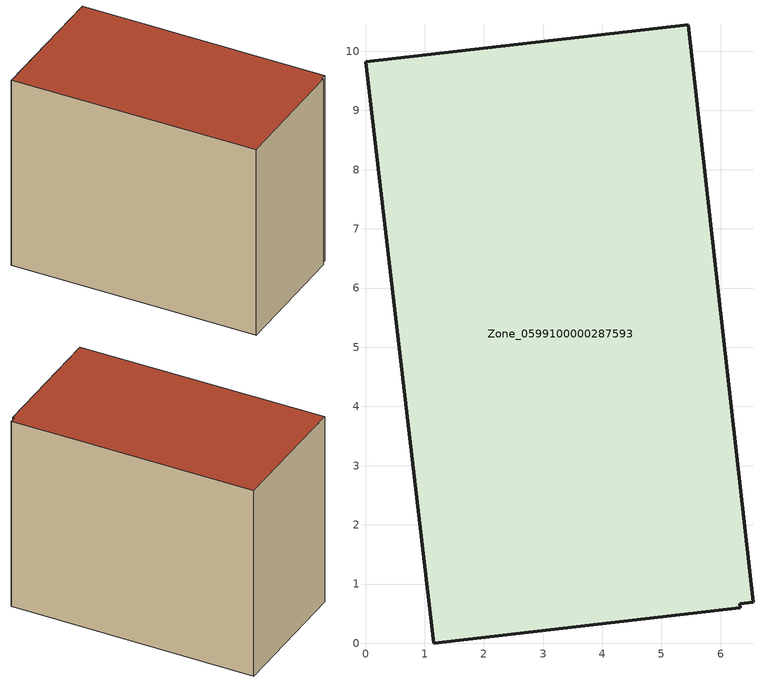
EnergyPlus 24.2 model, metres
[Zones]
Zone_0599100000287593
 floor ground (C_G): 0,9.82 5.45,10.45 6.55,0.69 6.32,0.67 6.33,0.59 1.16,0 z0
 wall outside (C_F): 5.45,10.45 0,9.82 1.16,0 6.33,0.59 6.32,0.67 6.55,0.69 5.45,10.45 z0:7.93
 roof outside (C_R): 1.16,0 6.33,0.59 6.32,0.67 6.55,0.69 5.45,10.45 0,9.82 z7.93
[BUILDING]
Pand.0599100000287593: North Axis=0; Terrain=City; Loads Convergence Tolerance Value=0.04; Temperature Convergence Tolerance Value=0.4; Solar Distribution=FullExterior; Maximum Number of Warmup Days=25; Minimum Number of Warmup Days=1
[Site:Location]
Rotterdam.The.Hague.AP_ZH_NLD Design_Conditions: Latitude=51.96; Longitude=4.45; Time Zone=1; Elevation=-4.5
[SITE:GROUNDTEMPERATURE:BUILDINGSURFACE]
18, 18, 18, 18, 18, 18, 18, 18, 18, 18, 18, 18
[MATERIAL] Thermal Absorptance=0.9; Solar Absorptance=0.7; Visible Absorptance=0.7
Name | Roughness | Thickness | Conductivity | Density | Specific Heat
G.TI.1946-1964 | MediumSmooth | 0.15 | 1 | 540 | 1210
F.TI.1946-1964 | Rough | 0.3 | 0.857143 | 1920 | 840
R.TI.1946-1964 | MediumRough | 0.2 | 0.277778 | 1500 | 1000
[CONSTRUCTION]
C_G: G.TI.1946-1964
C_F: F.TI.1946-1964
C_R: R.TI.1946-1964
[ZONE]
Zone_0599100000287593: Type=1; Multiplier=1; Ceiling Height=Autocalculate; Volume=Autocalculate; Floor Area=autocalculate; Part of Total Floor Area=Yes
[ZONEINFILTRATION:DESIGNFLOWRATE]
Infil_Zone_0599100000287593: Zone or ZoneList or Space or SpaceList=Zone_0599100000287593; Schedule=AlwaysOn; Design Flow Rate Calculation Method=Flow/Area; Flow Rate per Floor Area=0.003; Constant Term Coefficient=1; Temperature Term Coefficient=0; Velocity Term Coefficient=0; Velocity Squared Term Coefficient=0
[HVACTEMPLATE:ZONE:IDEALLOADSAIRSYSTEM]
Zone_0599100000287593: Maximum Heating Supply Air Temperature=50; Minimum Cooling Supply Air Temperature=13; Maximum Heating Supply Air Humidity Ratio=0.0156; Minimum Cooling Supply Air Humidity Ratio=0.0077; Heating Limit=NoLimit; Cooling Limit=NoLimit; Dehumidification Control Type=ConstantSensibleHeatRatio; Cooling Sensible Heat Ratio=0.7; Dehumidification Setpoint=60; Humidification Control Type=None; Humidification Setpoint=30; Outdoor Air Method=None; Outdoor Air Flow Rate per Person=0.00944; Outdoor Air Flow Rate per Zone Floor Area=0; Outdoor Air Flow Rate per Zone=0; Demand Controlled Ventilation Type=None; Outdoor Air Economizer Type=NoEconomizer; Heat Recovery Type=None; Sensible Heat Recovery Effectiveness=0.7; Latent Heat Recovery Effectiveness=0.65
[ZONECONTROL:THERMOSTAT]
ThermostatControl_Zone_0599100000287593: Zone or ZoneList=Zone_0599100000287593; Control Type Schedule=DualSetpointControlType; Control 1=Thermostat_Zone_0599100000287593; Temperature Difference Between Cutout And Setpoint=0
[THERMOSTATSETPOINT:DUALSETPOINT]
Thermostat_Zone_0599100000287593: Heating Setpoint Temperature Schedule=HeatingSetpoint_Zone_0599100000287593; Cooling Setpoint Temperature Schedule=CoolingSetpoint_Zone_0599100000287593
[SCHEDULE:COMPACT]
HeatingSetpoint_Zone_0599100000287593: Through: 12/31, For: AllDays, Until: 24:00, 21
CoolingSetpoint_Zone_0599100000287593: Through: 12/31, For: AllDays, Until: 24:00, 24
DualSetpointControlType: Through: 12/31, For: AllDays, Until: 24:00, 4
AlwaysOn: Through: 12/31, For: AllDays, Until: 24:00, 1
